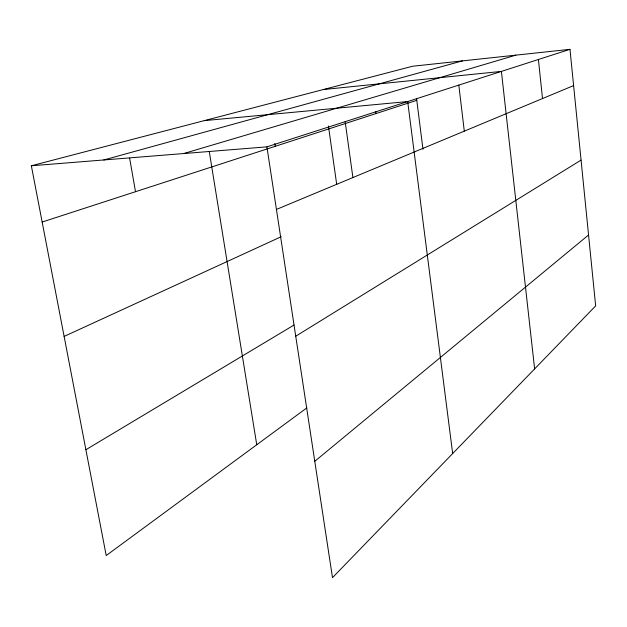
<?xml version="1.0" encoding="UTF-8"?>
<svg xmlns="http://www.w3.org/2000/svg" width="627" height="627" viewBox="0 0 627 627"><rect width="100%" height="100%" fill="white"/><g stroke="black" fill="none" stroke-linecap="round" stroke-linejoin="round"><path stroke-width="0.94" d="M314.778 461.307L588.557 234.976M306.838 407.895L106.214 555.553L31.35 165.779L412.488 66.266L569.982 49.329L595.65 305.882L332.49 577.671L266.914 146.859L569.982 49.329M295.74 336.213L581.064 160.104M85.883 449.724L294 325.045M64.126 336.409L281.249 236.685M276.436 209.426L573.611 85.593M42.158 222.036L416.79 100.32M183.664 153.544L515.88 55.145M103.769 159.963L462.381 60.897M323.289 89.559L501.396 71.4L534.627 368.903M204.261 120.635L407.691 101.558L452.67 453.548M31.35 165.779L266.914 146.859M129.624 158.161L135.51 191.705M209.261 151.499L256.749 444.762M274.783 143.418L275.222 146.318M328.446 126.011L336.73 184.604M345.156 121.677L352.907 177.559M375.808 111.63L376.067 113.55M416.547 98.431L422.966 149.257M458.815 85.1L464.293 131.145M538.405 59.487L542.52 98.549"/></g></svg>
